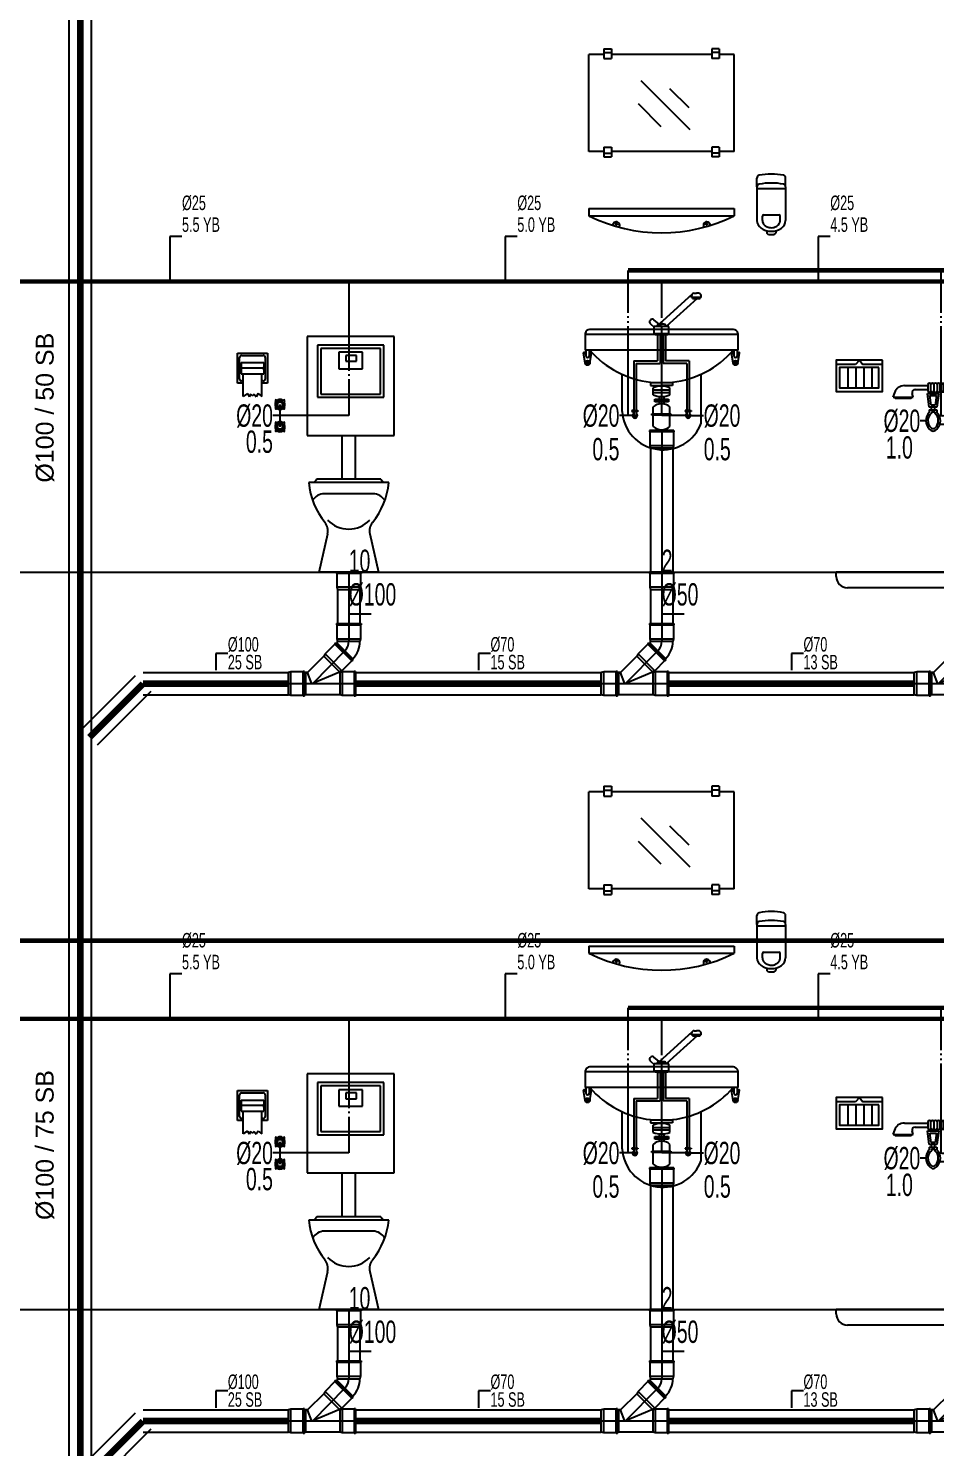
# Model space of a CAD drawing. Header units: centimetres. Extents: x -13133 to 30552, y -2 to 4552.
# Drawn here: x 18137 to 18543, y 608 to 1243 of the extents above; entities that cross this region are included whole.
import ezdxf
from ezdxf.enums import TextEntityAlignment as Align

# ---------------------------------------------------------------- set-up
doc = ezdxf.new("R2010")
doc.units = ezdxf.units.CM
for name, pattern in [('BASMA HATTI', [31, 25, -6]), ('PIS', [38, 30, -8]), ('PISSU HATTI', [26, 20, -6]), ('SICAK', [4.6, 4, -0.15, 0.075, -0.15, 0.075, -0.15]), ('SOGUK', [4.375, 4, -0.15, 0.075, -0.15])]:
    doc.linetypes.add(name, pattern=pattern)
for name, color, linetype in [('MTY-PIS-SU-BORUSU', 6, 'PIS'), ('MTY-PISSU-BORU-TAVANDAN', 6, 'PISSU HATTI'), ('MTY-PISSU-CAP', 211, 'CONTINUOUS'), ('MTY-PVC', 43, 'CONTINUOUS'), ('MTY-SICAKSU-BORU', 1, 'BASMA HATTI'), ('MTY-SOGUKSU-BORU', 5, 'CONTINUOUS'), ('MTY-TEFRIS', 15, 'CONTINUOUS'), ('MTY-TEMIZSU-CAP', 101, 'CONTINUOUS'), ('MTY-YUK-BIRIMI', 7, 'CONTINUOUS'), ('ROTAS-PIS-SU-BORUSU', 6, 'PIS'), ('ROTAS-PISSU-CAP', 211, 'CONTINUOUS'), ('ROTAS-PVC', 43, 'CONTINUOUS'), ('ROTAS-SEMA', 8, 'CONTINUOUS'), ('ROTAS-SICAKSU-BORU', 1, 'BASMA HATTI'), ('ROTAS-SOGUKSU-BORU', 5, 'CONTINUOUS'), ('ROTAS-TEFRIS', 15, 'CONTINUOUS')]:
    doc.layers.add(name, color=color, linetype=linetype)
doc.styles.add('CAP', font='wturkce.SHX', dxfattribs={"width": 0.65})
doc.styles.add('MTY_CAP', font='wturkce.SHX', dxfattribs={"width": 0.65, "height": 20})
doc.styles.add('ROTAS', font='arial.ttf')
doc.linetypes.add('PİS SU', pattern='A,6,-0.4,[")",Standard,S=1,R=0,X=-0.1,Y=-0.375],-0.2', length=6.6)

# ---------------------------------------------------------------- blocks, each defined once
blk = doc.blocks.new('KLOZET1 KOLON')
at = {"layer": 'MTY-SOGUKSU-BORU', "linetype": 'SOGUK', "ltscale": 10}
for p, q in [((0, 130), (0, 70)), ((-30.75, 75), (-30.75, 65)), ((0, 70), (-30.74, 70))]:
    blk.add_line(p, q, dxfattribs=at)
at = {"layer": 'MTY-TEFRIS', "color": 2}
for p, q in [((20.33, 105.41), (-18.6, 105.41)), ((-18.6, 105.41), (-18.6, 61.05)), ((20.33, 61.05), (20.33, 105.41)), ((-49.8, 84.47), (-49.8, 97.91)), ((-49.8, 97.91), (-36.36, 97.91)), ((-48.79, 86.32), (-48.79, 96.06)), ((-47.95, 96.9), (-38.21, 96.9)), ((-37.37, 96.06), (-37.37, 86.32)), ((-36.36, 97.91), (-36.36, 84.47)), ((15.66, 101.52), (-13.93, 101.52)), ((-13.93, 101.52), (-13.93, 78.17)), ((14.22, 100.08), (-12.49, 100.08)), ((-12.49, 100.08), (-12.49, 79.61)), ((6.2, 98.31), (-4.47, 98.31)), ((-4.47, 98.31), (-4.47, 90.98)), ((3.46, 96.95), (-1.31, 96.95)), ((-1.31, 96.95), (-1.31, 94.29)), ((3.46, 94.29), (3.46, 96.95)), ((6.2, 90.98), (6.2, 98.31)), ((14.22, 79.61), (14.22, 100.08)), ((15.66, 78.17), (15.66, 101.52)), ((-48.12, 91.86), (-48.79, 91.86)), ((-48.79, 91.86), (-48.79, 90.52)), ((-48.79, 90.52), (-48.12, 90.52)), ((-48.12, 93.71), (-48.12, 88.67)), ((-48.12, 93.71), (-38.04, 93.71)), ((-48.12, 90.52), (-48.12, 91.86)), ((-38.04, 91.19), (-48.12, 91.19)), ((-38.04, 93.71), (-38.04, 88.67)), ((-38.04, 91.86), (-37.37, 91.86)), ((-38.04, 90.52), (-38.04, 91.86)), ((-37.37, 90.52), (-38.04, 90.52)), ((-37.37, 91.86), (-37.37, 90.52)), ((-4.47, 90.98), (6.2, 90.98)), ((-1.31, 94.29), (3.46, 94.29)), ((-47.28, 84.47), (-49.8, 84.47)), ((-48.12, 88.67), (-38.04, 88.67)), ((-47.28, 85.48), (-47.95, 85.48)), ((-47.28, 78.59), (-47.28, 88.67)), ((-38.88, 78.59), (-38.88, 88.67)), ((-38.88, 78.59), (-38.88, 88.67)), ((-38.21, 85.48), (-38.88, 85.48)), ((-36.36, 84.47), (-38.88, 84.47)), ((-45.29, 79.81), (-47.28, 78.59)), ((-45.29, 79.81), (-44.6, 78.35)), ((-43.76, 79.57), (-44.6, 78.35)), ((-43.76, 79.57), (-43.08, 78.84)), ((-42.24, 79.57), (-43.08, 78.84)), ((-42.24, 79.57), (-41.4, 78.46)), ((-40.56, 79.83), (-41.4, 78.46)), ((-40.56, 79.83), (-38.88, 78.59)), ((-13.93, 78.17), (15.66, 78.17)), ((-12.49, 79.61), (14.22, 79.61)), ((-18.6, 61.05), (20.33, 61.05)), ((-3.11, 61.05), (-3.11, 41.5)), ((2.9, 61.05), (2.9, 41.5)), ((17.91, 40), (-17.91, 40)), ((-14.2, 41.5), (-15.36, 40)), ((14.4, 41.5), (-14.2, 41.5)), ((14.4, 41.5), (15.56, 40)), ((10.91, 35), (-10.91, 35)), ((-13.25, 0), (-9.42, 17.01)), ((9.42, 17.01), (13.25, 0)), ((13.25, 0), (-13.25, 0)), ((-13.25, 0), (13.25, 0))]:
    blk.add_line(p, q, dxfattribs=at)
at = {"layer": 'MTY-TEFRIS', "color": 4}
for centre, radius in [((-30.75, 75), 1.54), ((-30.75, 75), 1.1), ((-30.75, 65), 1.54), ((-30.75, 65), 1.1)]:
    blk.add_circle(centre, radius, dxfattribs=at)
at = {"layer": 'MTY-TEFRIS', "color": 2}
for centre, radius, start, end in [((-47.95, 96.06), 0.84, 90, 180), ((-38.21, 96.06), 0.84, 0, 90), ((-47.95, 86.32), 0.84, 180, 270), ((-38.21, 86.32), 0.84, 270, 360), ((15.27, 43.1), 33.32, 185.34064, 219.04334), ((-15.27, 43.1), 33.32, 320.95666, 354.65936), ((-10.91, 29), 6, 90, 150.54771), ((10.91, 29), 6, 29.45229, 90), ((-15.28, 18.33), 6, 347.31961, 39.04334), ((0, 32.24), 13.03, 223.67167, 316.32833), ((15.28, 18.33), 6, 140.95666, 192.68039)]:
    blk.add_arc(centre, radius, start, end, dxfattribs=at)
at = {"layer": 'MTY-TEFRIS', "color": 4}
for centre, radius, start, end in [((-30.75, 75), 2.22, 144.42463, 215.30307), ((-32.47, 76.73), 0.321, 49.13539, 220.58802), ((-34.63, 75.01), 2.44, 9.69149, 38.67071), ((-30.74, 78.89), 2.44, 231.05269, 260.03192), ((-30.75, 75), 2.22, 101.18793, 125.29878), ((-30.75, 75), 2.22, 54.42033, 101.18793), ((-30.74, 78.89), 2.44, 279.68719, 308.81024), ((-26.86, 74.99), 2.44, 140.91318, 170.03622), ((-29.02, 76.72), 0.321, 319.13539, 130.58802), ((-30.75, 75), 2.22, 341.62361, 35.30307), ((-32.48, 73.28), 0.321, 139.13539, 310.58802), ((-34.63, 75.01), 2.44, 320.91318, 350.03622), ((-30.76, 71.11), 2.44, 99.68719, 128.81024), ((-30.75, 75), 2.22, 234.42033, 305.29878), ((-30.76, 71.11), 2.44, 51.05269, 80.03192), ((-26.86, 74.99), 2.44, 189.69149, 218.67071), ((-29.02, 73.27), 0.321, 229.13539, 40.58802), ((-30.75, 75), 2.22, 324.42463, 341.62361), ((-30.75, 65), 2.22, 144.34276, 215.22121), ((-32.47, 66.73), 0.321, 49.05352, 220.50616), ((-34.63, 65.01), 2.44, 320.83131, 349.95435), ((-34.63, 65.01), 2.44, 9.60962, 38.58885), ((-30.76, 61.11), 2.44, 99.60533, 128.72837), ((-30.73, 68.89), 2.44, 230.97083, 259.95006), ((-30.75, 65), 2.22, 101.10606, 125.21692), ((-30.75, 65), 2.22, 54.33847, 101.10606), ((-30.76, 61.11), 2.44, 50.97083, 79.95006), ((-30.73, 68.89), 2.44, 279.60533, 308.72837), ((-26.86, 64.99), 2.44, 140.83131, 169.95435), ((-26.86, 64.99), 2.44, 189.60962, 218.58885), ((-29.01, 66.72), 0.321, 319.05352, 130.50616), ((-30.75, 65), 2.22, 324.34276, 341.54174), ((-30.75, 65), 2.22, 341.54174, 35.22121), ((-32.48, 63.28), 0.321, 139.05352, 310.50616), ((-30.75, 65), 2.22, 234.33847, 305.21692), ((-29.03, 63.27), 0.321, 229.05352, 40.50616)]:
    blk.add_arc(centre, radius, start, end, dxfattribs=at)
at = {"layer": 'MTY-TEMIZSU-CAP', "lineweight": -3, "ltscale": 100}
blk.add_line((-30.75, 70), (-33.91, 70), dxfattribs=at)
at = {"layer": 'MTY-PISSU-CAP', "lineweight": -3, "ltscale": 100, "style": 'CAP', "width": 0.65}
blk.add_attdef('PSCP', text='', height=10, dxfattribs=at).set_placement((0, -10), align=Align.MIDDLE_LEFT)
at = {"layer": 'MTY-TEMIZSU-CAP', "color": 101, "style": 'CAP', "width": 0.65}
blk.add_attdef('SOCP', text='', height=10, dxfattribs=at).set_placement((-33.91, 70), align=Align.MIDDLE_RIGHT)
at = {"layer": 'MTY-YUK-BIRIMI', "color": 101, "style": 'CAP', "width": 0.65}
blk.add_attdef('SO', text='', height=10, dxfattribs=at).set_placement((-33.91, 58.33), align=Align.MIDDLE_RIGHT)
at = {"layer": 'MTY-YUK-BIRIMI', "color": 211, "lineweight": -3, "ltscale": 100, "style": 'CAP', "width": 0.65}
blk.add_attdef('PS', text='', height=10, dxfattribs=at).set_placement((0, 5), align=Align.MIDDLE_LEFT)
blk = doc.blocks.new('PVC CATAL SAG')
at = {"layer": 'MTY-PIS-SU-BORUSU', "linetype": 'PİS SU', "ltscale": 5}
for p, q in [((0, 0), (0, -23.03)), ((0, -23.03), (0, -31.02)), ((-1.76, -35.26), (-16.12, -49.85)), ((3, -50), (-27, -50))]:
    blk.add_line(p, q, dxfattribs=at)
blk.add_arc((-6, -31.02), 6, 315, 0, dxfattribs=at)
at = {"layer": 'MTY-PISSU-CAP', "lineweight": -3, "ltscale": 100}
for p, q in [((0, -15.84), (0, -25.84)), ((10, -18.89), (0, -18.89))]:
    blk.add_line(p, q, dxfattribs=at)
at = {"layer": 'MTY-PVC', "color": 43}
for p, q in [((-5.5, 0), (-5.5, -0.6)), ((5.5, 0), (-5.5, 0)), ((-5.3, -0.6), (-5.5, -0.6)), ((5.3, -0.6), (-5.3, -0.6)), ((-5.3, -0.6), (-5.3, -6.85)), ((5.5, -0.6), (5.3, -0.6)), ((5.3, -0.6), (5.3, -6.85)), ((5.5, 0), (5.5, -0.6)), ((5.3, -6.85), (-5.3, -6.85)), ((-5.3, -6.85), (-5, -7.99)), ((5, -7.99), (-5, -7.99)), ((-5, -7.99), (-5, -22.87)), ((5.3, -6.85), (5, -7.99)), ((5, -7.99), (5, -22.87)), ((-5.5, -23.03), (-5.5, -23.63)), ((-5.5, -23.03), (-4.97, -23.03)), ((-5.5, -23.63), (-5.3, -23.63)), ((-5.3, -23.63), (5.3, -23.63)), ((-5.3, -23.63), (-5.3, -29.88)), ((-5, -23.03), (5.03, -23.03)), ((5.03, -23.03), (5.5, -23.03)), ((5.3, -23.63), (5.5, -23.63)), ((5.3, -23.63), (5.3, -29.88)), ((5.5, -23.03), (5.5, -23.63)), ((-5.88, -31.7), (-6.31, -32.13)), ((-5.88, -31.7), (-6.31, -32.13)), ((-5.88, -31.7), (-5.58, -32.01)), ((-5.88, -31.7), (-5.58, -32.01)), ((-5.29, -31.73), (-5.58, -32.01)), ((-5.3, -29.88), (5.3, -29.88)), ((-5.3, -29.88), (-5, -31.02)), ((-5.29, -31.73), (1.78, -38.8)), ((-5, -31.02), (5, -31.02)), ((5.3, -29.88), (5, -31.02)), ((-11.15, -37.73), (-18.46, -45)), ((-10.59, -36.69), (-11.15, -37.73)), ((-11.15, -37.73), (-4.14, -44.75)), ((-6.17, -32.27), (-10.59, -36.69)), ((-10.59, -36.69), (-3.09, -44.18)), ((-6.31, -32.13), (-6.17, -32.27)), ((-6.31, -32.13), (-6.17, -32.27)), ((-6.17, -32.27), (1.33, -39.76)), ((-5.58, -32.01), (1.54, -39.13)), ((-3.09, -44.18), (-4.14, -44.75)), ((1.33, -39.76), (-3.09, -44.18)), ((1.33, -39.76), (1.47, -39.9)), ((1.33, -39.76), (1.47, -39.9)), ((1.89, -39.48), (1.47, -39.9)), ((1.89, -39.48), (1.47, -39.9)), ((1.78, -38.8), (1.5, -39.08)), ((1.5, -39.08), (1.89, -39.48)), ((1.5, -39.08), (1.89, -39.48)), ((-25.86, -44.7), (-27, -45)), ((-27, -55), (-27, -45)), ((-25.86, -55.3), (-25.86, -44.7)), ((-20.33, -44.7), (-25.86, -44.7)), ((-19.73, -44.5), (-20.33, -44.5)), ((-20.33, -44.7), (-20.33, -44.5)), ((-20.33, -55.3), (-20.33, -44.7)), ((-19.73, -45), (-19.73, -44.5)), ((-19.73, -55), (-19.73, -45)), ((-19.33, -45), (-19.73, -45)), ((-18.46, -45), (-19.33, -45)), ((-19.33, -45), (-19.33, -55)), ((-19.33, -45), (-19.33, -55)), ((-19.33, -55), (-19.33, -45)), ((-19.33, -45), (-19.33, -55)), ((-16.5, -50), (-18.46, -45)), ((-4.43, -45), (-16.5, -50)), ((-4.14, -44.75), (-4.43, -45)), ((-4.02, -45), (-4.42, -45)), ((-2.88, -44.7), (-4.02, -45)), ((-4.02, -45), (-4.02, -55)), ((2.4, -44.7), (-2.88, -44.7)), ((-2.88, -44.7), (-2.88, -55.3)), ((3, -44.5), (2.4, -44.5)), ((2.4, -44.5), (2.4, -44.7)), ((2.4, -44.7), (2.4, -55.3)), ((3, -44.5), (3, -45)), ((3, -45), (3, -55)), ((-25.86, -55.3), (-27, -55)), ((-20.33, -55.3), (-25.86, -55.3)), ((-20.33, -55.5), (-20.33, -55.3)), ((-19.73, -55.5), (-20.33, -55.5)), ((-19.73, -55.5), (-19.73, -55)), ((-19.33, -55), (-19.73, -55)), ((-4.02, -55), (-19.33, -55)), ((-2.88, -55.3), (-4.02, -55)), ((2.4, -55.3), (-2.88, -55.3)), ((2.4, -55.3), (2.4, -55.5)), ((3, -55.5), (2.4, -55.5)), ((3, -55), (3, -55.5))]:
    blk.add_line(p, q, dxfattribs=at)
for radius in [1, 11]:
    blk.add_arc((-6, -31.02), radius, 315, 0, dxfattribs=at)
blk = doc.blocks.new('LAVABO1 KOLON')
at = {"layer": 'MTY-PISSU-BORU-TAVANDAN', "linetype": 'PİS SU', "ltscale": 5}
blk.add_line((0, 63.37), (0, 0), dxfattribs=at)
at = {"layer": 'MTY-PVC', "color": 43}
for p, q in [((-5.5, 63.37), (-5.5, 62.77)), ((-5.03, 63.37), (-5.5, 63.37)), ((-5.3, 62.77), (-5.5, 62.77)), ((5.3, 62.77), (-5.3, 62.77)), ((-5.3, 62.77), (-5.3, 56.52)), ((5, 63.37), (-5.03, 63.37)), ((5.5, 63.37), (4.97, 63.37)), ((5.5, 62.77), (5.3, 62.77)), ((5.3, 62.77), (5.3, 56.52)), ((5.5, 63.37), (5.5, 62.77)), ((5.3, 56.52), (-5.3, 56.52)), ((-5.3, 56.52), (-5, 55.38)), ((5, 55.38), (-5, 55.38)), ((-5, 55.38), (-5, 0)), ((5.3, 56.52), (5, 55.38)), ((5, 55.38), (5, 0))]:
    blk.add_line(p, q, dxfattribs=at)
at = {"layer": 'MTY-SICAKSU-BORU', "linetype": 'SICAK', "ltscale": 10}
for p, q in [((-15, 70), (-15, 135)), ((-13.06, 70), (-15.15, 70))]:
    blk.add_line(p, q, dxfattribs=at)
at = {"layer": 'MTY-SOGUKSU-BORU', "linetype": 'SOGUK', "ltscale": 10}
for p, q in [((0, 70), (0, 130)), ((11.84, 70), (0, 70))]:
    blk.add_line(p, q, dxfattribs=at)
at = {"layer": 'MTY-TEFRIS', "color": 2}
for p, q in [((-32.57, 188.24), (-32.57, 231.58)), ((-25.82, 231.58), (-32.57, 231.58)), ((-25.82, 234.09), (-22.51, 234.09)), ((-25.82, 234.09), (-25.82, 229.75)), ((-25.82, 232.44), (-22.51, 232.44)), ((-25.82, 229.75), (-22.51, 229.75)), ((-22.51, 234.09), (-22.51, 229.75)), ((22.38, 231.58), (-22.51, 231.58)), ((22.38, 234.09), (22.38, 229.75)), ((25.69, 234.09), (22.38, 234.09)), ((25.69, 232.44), (22.38, 232.44)), ((25.69, 229.75), (22.38, 229.75)), ((25.69, 234.09), (25.69, 229.75)), ((32.43, 231.58), (25.69, 231.58)), ((32.43, 188.24), (32.43, 231.58)), ((12.73, 197.94), (-9.11, 219.78)), ((12.3, 207.69), (3.7, 216.28)), ((-0.23, 199.25), (-10.42, 209.44)), ((-25.82, 188.24), (-32.57, 188.24)), ((-25.82, 190.07), (-22.51, 190.07)), ((-25.82, 190.07), (-25.82, 185.73)), ((-25.82, 187.38), (-22.51, 187.38)), ((-25.82, 185.73), (-22.51, 185.73)), ((-22.51, 190.07), (-22.51, 185.73)), ((22.38, 188.24), (-22.51, 188.24)), ((25.69, 190.07), (22.38, 190.07)), ((22.38, 190.07), (22.38, 185.73)), ((25.69, 187.38), (22.38, 187.38)), ((25.69, 185.73), (22.38, 185.73)), ((25.69, 190.07), (25.69, 185.73)), ((32.43, 188.24), (25.69, 188.24)), ((42.63, 172.3), (42.63, 176.3)), ((42.63, 172.3), (42.63, 157.29)), ((42.63, 171.69), (55.43, 171.69)), ((55.43, 172.3), (55.43, 176.3)), ((55.43, 172.3), (55.43, 157.29)), ((-32.57, 162.6), (32.43, 162.6)), ((-32.57, 162.6), (-32.57, 159.35)), ((-32.57, 159.35), (32.43, 159.35)), ((32.43, 162.6), (32.43, 159.35)), ((42.63, 160.49), (42.63, 157.29)), ((45.03, 157.29), (45.03, 159.25)), ((45.67, 159.89), (52.39, 159.89)), ((53.03, 157.29), (53.03, 159.25)), ((47.03, 152.73), (47.03, 151.69)), ((51.03, 152.73), (51.03, 151.69)), ((47.83, 150.89), (47.03, 151.69)), ((50.23, 150.89), (47.83, 150.89)), ((50.23, 150.89), (51.03, 151.69))]:
    blk.add_line(p, q, dxfattribs=at)
at = {"layer": 'MTY-TEFRIS', "color": 4}
for p, q in [((13.42, 124.12), (-1.18, 110.86)), ((15.9, 122.47), (2.06, 109.89)), ((13.33, 122.84), (13.42, 123.75)), ((13.33, 122.84), (15.52, 122.84)), ((13.73, 122.84), (13.73, 122.47)), ((17.24, 122.84), (13.73, 122.84)), ((13.73, 122.47), (17.24, 122.47)), ((14.5, 124.72), (15.52, 124.72)), ((16.54, 124.72), (15.52, 124.72)), ((17.71, 122.84), (15.52, 122.84)), ((17.24, 122.47), (17.24, 122.84)), ((17.71, 122.84), (17.61, 123.75)), ((32.13, 108.5), (-32.26, 108.5)), ((-4.98, 112.8), (-5.17, 112.58)), ((-5.05, 111.05), (-3.37, 109.62)), ((-1.11, 110.92), (-3.46, 112.92)), ((-3.37, 106.7), (-3.37, 109.89)), ((3.21, 109.89), (-3.37, 109.89)), ((-2.17, 109.96), (-2.24, 109.89)), ((-1.1, 110.86), (-0.08, 110.86)), ((0.94, 110.86), (-0.08, 110.86)), ((3.21, 106.7), (3.21, 109.89)), ((-34.19, 106.7), (-34.19, 99.25)), ((34.06, 106.3), (-34.19, 106.3)), ((-3.37, 106.7), (3.21, 106.7)), ((-2.88, 106.7), (-2.88, 106.29)), ((-2.88, 106.29), (2.75, 106.29)), ((-2.14, 106.29), (-2.14, 106.1)), ((1.98, 106.09), (-2.14, 106.09)), ((-1.83, 106.07), (-1.83, 94.44)), ((-0.75, 106.07), (-0.75, 93.36)), ((0.59, 106.07), (0.59, 93.36)), ((1.67, 106.07), (1.67, 94.44)), ((1.98, 106.29), (1.98, 106.09)), ((2.75, 106.29), (2.75, 106.7)), ((34.06, 106.7), (34.06, 99.25)), ((-34.19, 93.55), (-34.97, 97.93)), ((-33.89, 98.28), (-34.71, 98.28)), ((34.06, 99.25), (-34.19, 99.25)), ((-33.89, 99.25), (-33.89, 96.72)), ((-32.42, 99.25), (-32.42, 96.72)), ((-31.61, 98.28), (-32.42, 98.28)), ((-32.13, 93.55), (-31.35, 97.93)), ((32, 93.55), (31.22, 97.93)), ((31.48, 98.28), (32.29, 98.28)), ((32.29, 99.25), (32.29, 96.72)), ((33.76, 99.25), (33.76, 96.72)), ((33.76, 98.28), (34.58, 98.28)), ((34.06, 93.55), (34.84, 97.93)), ((-12.51, 94.44), (-12.51, 72.2)), ((-12.51, 94.44), (-1.83, 94.44)), ((-11.43, 93.36), (-11.43, 72.2)), ((-11.43, 93.36), (-0.75, 93.36)), ((11.27, 93.36), (0.59, 93.36)), ((12.35, 94.44), (1.67, 94.44)), ((11.27, 93.36), (11.27, 72.2)), ((12.35, 94.44), (12.35, 72.2)), ((-17.73, 71.86), (-17.73, 88.48)), ((-4.99, 84.92), (-4.99, 83.48)), ((4.86, 84.63), (-4.99, 84.63)), ((-4.99, 83.48), (-0.07, 83.48)), ((-1.15, 83.48), (-1.15, 83.13)), ((4.86, 83.48), (-0.07, 83.48)), ((1.02, 83.48), (1.02, 83.13)), ((4.86, 84.92), (4.86, 83.48)), ((17.73, 66.66), (17.73, 88.54)), ((-3.84, 79.22), (-3.84, 82.47)), ((3.71, 81.31), (-3.84, 81.31)), ((3.71, 80.24), (-3.84, 80.24)), ((-3.04, 76.14), (-3.04, 77.37)), ((-3.04, 77.37), (3.04, 77.37)), ((3.04, 76.8), (-3.04, 76.8)), ((-1.15, 78.56), (-1.15, 77.37)), ((1.02, 78.56), (1.02, 77.37)), ((3.04, 77.37), (3.04, 76.14)), ((3.71, 79.22), (3.71, 82.47)), ((-11.97, 72.2), (-13.33, 72.2)), ((-13.33, 72.2), (-13.33, 71.8)), ((-13.33, 71.8), (-11.97, 71.8)), ((-12.51, 71.8), (-12.51, 70)), ((-12.51, 71.8), (-12.51, 70)), ((-12.51, 70), (-11.43, 70)), ((-11.97, 72.2), (-10.61, 72.2)), ((-10.61, 71.8), (-11.97, 71.8)), ((-11.43, 71.8), (-11.43, 70)), ((-11.43, 71.8), (-11.43, 70)), ((-10.61, 72.2), (-10.61, 71.8)), ((-4.34, 70.18), (-4.34, 70.82)), ((-4.34, 70.82), (4.07, 70.82)), ((4.07, 70.18), (-4.34, 70.18)), ((-3.84, 70.82), (-3.84, 73.87)), ((-3.84, 65.06), (-3.84, 70.18)), ((3.04, 76.14), (-3.04, 76.14)), ((-1.15, 76.14), (-1.15, 75.24)), ((1.02, 76.14), (1.02, 75.24)), ((3.71, 70.82), (3.71, 73.87)), ((3.71, 65.06), (3.71, 70.18)), ((4.07, 70.82), (4.07, 70.18)), ((11.84, 72.2), (10.48, 72.2)), ((10.48, 72.2), (10.48, 71.8)), ((10.48, 71.8), (11.84, 71.8)), ((11.3, 71.8), (11.3, 70)), ((11.3, 71.8), (11.3, 70)), ((12.38, 70), (11.3, 70)), ((11.84, 72.2), (13.2, 72.2)), ((13.2, 71.8), (11.84, 71.8)), ((12.38, 71.8), (12.38, 70)), ((12.38, 71.8), (12.38, 70)), ((13.2, 72.2), (13.2, 71.8))]:
    blk.add_line(p, q, dxfattribs=at)
at = {"layer": 'MTY-TEFRIS', "color": 2}
for centre in [(-20.17, 155.82), (20.04, 155.82)]:
    blk.add_circle(centre, 0.437, dxfattribs=at)
at = {"layer": 'MTY-TEFRIS', "color": 4}
for centre, radius in [((-34.52, 97.85), 0.254), ((-31.8, 97.85), 0.254), ((31.67, 97.85), 0.254), ((34.39, 97.85), 0.254), ((-33.16, 93.55), 1.03), ((-33.16, 93.55), 0.556), ((33.03, 93.55), 1.03), ((33.03, 93.55), 0.556)]:
    blk.add_circle(centre, radius, dxfattribs=at)
at = {"layer": 'MTY-TEFRIS', "color": 2}
for centre, radius, start, end in [((49.03, 150.65), 27.43, 78.61461, 101.38539), ((43.91, 176.3), 1.28, 103.34236, 180), ((43.91, 172.3), 1.28, 103.34236, 180), ((49.03, 146.65), 27.43, 78.61461, 101.38539), ((54.15, 176.3), 1.28, 0, 76.65764), ((54.15, 172.3), 1.28, 0, 76.65764), ((-0.07, 225.21), 73.43, 243.73196, 296.26804), ((45.67, 159.25), 0.64, 90, 180), ((52.39, 159.25), 0.64, 0, 90), ((-20.32, 155.17), 1.53, 324.18851, 183.54429), ((20.19, 155.17), 1.53, 356.45571, 215.81149)]:
    blk.add_arc(centre, radius, start, end, dxfattribs=at)
at = {"layer": 'MTY-TEFRIS', "color": 4}
for centre, radius, start, end in [((14.5, 123.64), 1.08, 90, 174.07007), ((16.54, 123.64), 1.08, 5.92993, 90), ((-32.19, 106.5), 2.01, 88.09528, 174.20104), ((-4.35, 111.88), 1.08, 139.57371, 229.57371), ((-4.16, 112.1), 1.08, 49.57371, 139.57371), ((-1.1, 109.78), 1.08, 90, 174.07007), ((0.94, 109.78), 1.08, 5.92993, 90), ((32.06, 106.5), 2.01, 5.79896, 91.90472), ((-34.67, 97.98), 0.308, 97.40292, 189.73542), ((-33.16, 96.72), 0.735, 180, 0), ((-0.07, 127.1), 42.47, 220.97797, 263.34526), ((-31.65, 97.98), 0.308, 350.26458, 82.59708), ((-0.07, 127.1), 42.47, 276.65474, 319.02203), ((31.52, 97.98), 0.308, 97.40292, 189.73542), ((33.03, 96.72), 0.735, 180, 0), ((34.54, 97.98), 0.308, 350.26458, 82.59708), ((-0.07, 72.87), 10.32, 68.53271, 111.46729), ((-0.07, 88.83), 10.32, 248.53271, 291.46729), ((0.55, 73.03), 18.32, 183.67178, 339.66251), ((-11.97, 70), 1.09, 119.88579, 60.11421), ((-11.97, 70.09), 0.548, 189.04535, 350.95465), ((-0.07, 69.47), 5.8, 49.37058, 130.62942), ((11.84, 70), 1.09, 119.88579, 60.11421), ((11.84, 70.09), 0.548, 189.04535, 350.95465), ((-0.07, 69.47), 5.8, 229.37058, 310.62942)]:
    blk.add_arc(centre, radius, start, end, dxfattribs=at)
at = {"layer": 'MTY-TEFRIS', "color": 2}
blk.add_ellipse((49.03, 157.29), major_axis=(6.4, 0), ratio=0.75, start_param=3.141593, end_param=6.283185, dxfattribs=at)
blk.add_open_spline([(45.03, 157.29), (45.03, 156.85), (45.14, 156.42), (45.6, 155.59), (45.95, 155.2), (46.86, 154.56), (47.42, 154.32), (48.62, 154.06), (50.06, 154.05), (50.48, 154.26), (51.05, 154.49), (52, 155.09), (52.37, 155.48), (52.87, 156.29), (53.01, 156.73), (53.03, 157.2), (53.03, 157.24), (53.03, 157.29)], degree=3, knots=[0, 0, 0, 0, 0.442663, 0.442663, 0.885326, 0.885326, 1.327989, 1.327989, 1.770652, 1.770652, 2.213315, 2.213315, 2.655978, 2.655978, 3.098641, 3.098641, 3.141579, 3.141579, 3.141579, 3.141579], dxfattribs=at)
at = {"layer": 'MTY-TEMIZSU-CAP'}
for p, q in [((-15.15, 70), (-18.9, 70)), ((12.93, 70), (18.77, 70))]:
    blk.add_line(p, q, dxfattribs=at)
at = {"layer": 'MTY-PISSU-CAP', "lineweight": -3, "ltscale": 100, "style": 'CAP', "width": 0.65}
blk.add_attdef('PSCP', text='', height=10, dxfattribs=at).set_placement((0, -10), align=Align.MIDDLE_LEFT)
at = {"layer": 'MTY-TEMIZSU-CAP', "color": 101, "style": 'CAP', "width": 0.65}
blk.add_attdef('SCCP', text='', height=10, dxfattribs=at).set_placement((-18.9, 70), align=Align.MIDDLE_RIGHT)
blk.add_attdef('SOCP', text='', height=10, dxfattribs=at).set_placement((18.77, 70), align=Align.MIDDLE_LEFT)
at = {"layer": 'MTY-YUK-BIRIMI', "color": 101, "style": 'CAP', "width": 0.65}
blk.add_attdef('SC', text='', height=10, dxfattribs=at).set_placement((-18.9, 55), align=Align.MIDDLE_RIGHT)
blk.add_attdef('SO', text='', height=10, dxfattribs=at).set_placement((18.81, 55), align=Align.MIDDLE_LEFT)
at = {"layer": 'MTY-YUK-BIRIMI', "color": 211, "lineweight": -3, "ltscale": 100, "style": 'CAP', "width": 0.65}
blk.add_attdef('PS', text='', height=10, dxfattribs=at).set_placement((0, 5), align=Align.MIDDLE_LEFT)
blk = doc.blocks.new('DUS TEKNESI1 KOLON')
at = {"layer": 'MTY-SICAKSU-BORU', "linetype": 'SICAK', "ltscale": 10}
blk.add_line((-15, 70), (-15, 135), dxfattribs=at)
at = {"layer": 'MTY-SOGUKSU-BORU', "linetype": 'SOGUK', "ltscale": 10}
blk.add_line((0, 70), (0, 130), dxfattribs=at)
at = {"layer": 'MTY-TEFRIS', "color": 2}
for p, q in [((-53.27, 92.91), (-61.88, 92.91)), ((-56.78, 91.53), (-56.78, 82.44)), ((-51.58, 94.87), (-53.27, 92.91)), ((-53.11, 91.53), (-53.11, 82.44)), ((-51.58, 94.87), (-49.95, 92.91)), ((-41.27, 92.91), (-49.95, 92.91)), ((-49.61, 91.53), (-49.61, 82.44)), ((-46.03, 91.53), (-46.03, 82.44))]:
    blk.add_line(p, q, dxfattribs=at)
at = {"layer": 'MTY-TEFRIS', "color": 4}
for p, q in [((-31.45, 83.41), (-20.92, 83.41)), ((-20.92, 83.87), (-20.92, 81.14)), ((-20.92, 83.41), (-20.92, 81.6)), ((-19.56, 81.14), (-19.56, 83.87)), ((-18.2, 83.87), (-18.2, 81.14)), ((-16.84, 83.87), (-16.84, 81.14)), ((-16.84, 83.87), (-16.84, 81.14)), ((-15.47, 81.14), (-15.47, 83.87)), ((-14.11, 83.87), (-14.11, 81.14)), ((-12.75, 83.87), (-12.75, 81.14)), ((-11.39, 83.87), (-11.39, 81.14)), ((-10.03, 83.87), (-10.03, 81.14)), ((-36.4, 78.22), (-35.78, 80.22)), ((-36.4, 78.22), (-27.55, 78.22)), ((-27.55, 78.22), (-27.99, 79.88)), ((-26.68, 81.6), (-20.92, 81.6)), ((-21.16, 79.85), (-16, 79.85)), ((-20.3, 73.82), (-21.16, 79.85)), ((-19.51, 74.73), (-20.11, 78.94)), ((-20.11, 78.94), (-17.05, 78.94)), ((-17.05, 78.94), (-17.65, 74.73)), ((-16, 79.85), (-16.86, 73.82)), ((-8.86, 79.78), (-8.86, 79.74)), ((-8.86, 79.74), (-6.14, 79.74)), ((-8.86, 78.38), (-6.14, 78.38)), ((-8.86, 77.02), (-6.14, 77.02)), ((-6.14, 79.78), (-6.14, 79.74)), ((6.16, 79.85), (1, 79.85)), ((1, 79.85), (1.86, 73.82)), ((2.05, 78.94), (2.65, 74.73)), ((5.11, 78.94), (2.05, 78.94)), ((4.51, 74.73), (5.11, 78.94)), ((5.3, 73.82), (6.16, 79.85)), ((-16.86, 73.82), (-20.3, 73.82)), ((-20.28, 72.58), (-20.28, 71.43)), ((-20.28, 72.58), (-16.88, 72.58)), ((-17.65, 74.73), (-19.51, 74.73)), ((-19.42, 73.82), (-19.42, 72.58)), ((-19.37, 71.67), (-19.37, 71.03)), ((-19.37, 71.67), (-17.78, 71.67)), ((-17.78, 71.67), (-17.78, 71.03)), ((-17.76, 72.58), (-17.76, 73.82)), ((-16.88, 72.58), (-16.88, 71.43)), ((-8.86, 75.66), (-6.14, 75.66)), ((-6.14, 74.3), (-8.86, 74.3)), ((-8.86, 72.93), (-8.86, 71.34)), ((-8.86, 72.93), (-6.14, 72.93)), ((-6.14, 72.93), (-6.14, 71.34)), ((1.86, 73.82), (5.3, 73.82)), ((1.88, 72.58), (1.88, 71.43)), ((1.88, 72.58), (5.28, 72.58)), ((2.65, 74.73), (4.51, 74.73)), ((2.76, 72.58), (2.76, 73.82)), ((2.78, 71.67), (2.78, 71.03)), ((4.37, 71.67), (2.78, 71.67)), ((4.37, 71.67), (4.37, 71.03)), ((4.42, 73.82), (4.42, 72.58)), ((5.28, 72.58), (5.28, 71.43)), ((-8.85, 67.86), (-8.85, 61.24)), ((-6.15, 67.86), (-6.15, 61.24)), ((-5.71, 61.24), (-9.32, 61.24)), ((-9.32, 61.24), (-8.96, 58.68)), ((-8.96, 58.68), (-6.08, 58.68)), ((-6.08, 58.68), (-5.71, 61.24)), ((47.97, 0), (-61.88, 0)), ((-61.88, -2.05), (-61.88, 0)), ((47.98, -2.03), (47.97, 0)), ((42.98, -7.04), (-56.88, -7.04))]:
    blk.add_line(p, q, dxfattribs=at)
at = {"layer": 'MTY-TEFRIS', "color": 2}
for points in [[(-41.27, 94.87), (-61.88, 94.87), (-61.88, 80.85), (-41.27, 80.85)], [(-42.93, 91.53), (-60.5, 91.53), (-60.5, 82.44), (-42.93, 82.44)]]:
    blk.add_lwpolyline(points, close=True, dxfattribs=at)
at = {"layer": 'MTY-TEFRIS', "color": 4}
blk.add_lwpolyline([(-28.55, 78.22), (-28.55, 77.65), (-35.4, 77.65), (-35.4, 78.22)], dxfattribs=at)
for points in [[(-15.94, 70.15, 0.052672), (-14.15, 69.96, 0.063671)], [(-14.15, 69.96, 0.063671), (-12, 70.23, 0.076686), (-10.34, 70.95, 0.001385), (-10.32, 70.96, 0.146881)], [(-4.68, 70.96, 0.029659), (-5.35, 71.18, 0.063671), (-7.5, 71.45, 0.063671), (-9.65, 71.18, 0.029659), (-10.32, 70.96, 0.001385)], [(-0.85, 69.96, -0.063671), (-3, 70.23, -0.076686), (-4.66, 70.95, -0.001385), (-4.68, 70.96, -0.146881)], [(-3.67, 70.45, 0.001385), (-3.69, 70.46, 0.076686)], [(0.94, 70.15, -0.052672), (-0.85, 69.96, -0.063671)], [(-15.62, 66.05, -0.043271), (-14.15, 66.18, -0.063671)], [(-14.15, 66.18, -0.063671), (-12, 65.91, -0.029659), (-11.33, 65.69, -0.001385)], [(-11.33, 65.69, 0.001385), (-11.31, 65.68, 0.076686), (-9.65, 64.96, 0.02385), (-8.85, 64.8, 0.063671)], [(-6.15, 64.8, 0.02385), (-5.35, 64.96, 0.076686), (-3.69, 65.68, 0.001385), (-3.67, 65.69, 0.146881)], [(-0.85, 66.18, 0.063671), (-3, 65.91, 0.029659), (-3.67, 65.69, 0.001385)], [(0.62, 66.05, 0.043271), (-0.85, 66.18, 0.063671)]]:
    blk.add_lwpolyline(points, format="xyb", dxfattribs=at)
for centre, radius, start, end in [((-31.45, 78.88), 4.54, 90, 162.72065), ((-20.24, 83.87), 0.68, 0, 180), ((-18.88, 83.87), 0.68, 0, 180), ((-17.52, 83.87), 0.68, 0, 180), ((-16.16, 83.87), 0.68, 0, 180), ((-14.79, 83.87), 0.68, 0, 180), ((-13.43, 83.87), 0.68, 0, 180), ((-12.07, 83.87), 0.68, 0, 180), ((-10.71, 83.87), 0.68, 0, 180), ((-10.22, 79.78), 4.08, 0, 87.34618), ((-26.68, 80.24), 1.36, 90, 195.03031), ((-20.24, 81.14), 0.68, 180, 0), ((-18.88, 81.14), 0.68, 180, 0), ((-17.52, 81.14), 0.68, 180, 0), ((-16.16, 81.14), 0.68, 180, 0), ((-14.79, 81.14), 0.68, 180, 0), ((-13.43, 81.14), 0.68, 180, 0), ((-12.07, 81.14), 0.68, 180, 0), ((-10.71, 81.14), 0.68, 180, 0), ((-10.22, 79.78), 1.36, 0, 82.02098), ((-8.86, 79.06), 0.68, 90, 270), ((-8.86, 77.7), 0.68, 90, 270), ((-8.86, 76.34), 0.68, 90, 270), ((-6.14, 79.06), 0.68, 270, 90), ((-6.14, 77.7), 0.68, 270, 90), ((-6.14, 76.34), 0.68, 270, 90), ((-16.57, 67.73), 5.24, 135.05017, 225.82954), ((-16.57, 67.73), 4.33, 130.27538, 225.82954), ((-20.58, 67.73), 4.33, 314.17046, 49.72462), ((-20.58, 67.73), 5.24, 314.17046, 44.94983), ((-7.5, 67.73), 2.25, 311.5146, 228.4854), ((-8.86, 74.98), 0.68, 90, 270), ((-8.86, 73.62), 0.68, 90, 270), ((-6.14, 74.98), 0.68, 270, 90), ((-6.14, 73.62), 0.68, 270, 90), ((5.58, 67.73), 5.24, 135.05017, 225.82954), ((5.58, 67.73), 4.33, 130.27538, 225.82954), ((1.57, 67.73), 4.33, 314.17046, 49.72462), ((1.57, 67.73), 5.24, 314.17046, 44.94983), ((-18.58, 64.97), 1.92, 211.20705, 328.79295), ((-18.58, 65.45), 1.3, 218.96065, 321.6991), ((-7.5, 67.86), 1.35, 0, 180), ((3.58, 64.97), 1.92, 211.20705, 328.79295), ((3.58, 65.45), 1.3, 218.3009, 321.03935), ((-56.88, -2.04), 5, 180.10635, 270), ((42.98, -2.04), 5, 270, 0.10635)]:
    blk.add_arc(centre, radius, start, end, dxfattribs=at)
at = {"layer": 'MTY-TEMIZSU-CAP'}
for p, q in [((-21.81, 67.69), (-24.34, 67.69)), ((6.81, 67.69), (8.53, 67.69))]:
    blk.add_line(p, q, dxfattribs=at)
at = {"layer": 'MTY-PISSU-CAP', "lineweight": -3, "ltscale": 100, "style": 'CAP', "width": 0.65}
blk.add_attdef('PSCP', text='', height=10, dxfattribs=at).set_placement((0, -12.95), align=Align.MIDDLE_LEFT)
at = {"layer": 'MTY-TEMIZSU-CAP', "color": 101, "style": 'CAP', "width": 0.65}
blk.add_attdef('SCCP', text='', height=10, dxfattribs=at).set_placement((-24.34, 67.69), align=Align.MIDDLE_RIGHT)
blk.add_attdef('SOCP', text='', height=10, dxfattribs=at).set_placement((8.53, 67.69), align=Align.MIDDLE_LEFT)
at = {"layer": 'MTY-YUK-BIRIMI', "color": 101, "style": 'CAP', "width": 0.65}
blk.add_attdef('SC', text='', height=10, dxfattribs=at).set_placement((-27.65, 55.76), align=Align.MIDDLE_RIGHT)
blk.add_attdef('SO', text='', height=10, dxfattribs=at).set_placement((16, 50.59), align=Align.CENTER)
at = {"layer": 'MTY-YUK-BIRIMI', "color": 211, "lineweight": -3, "ltscale": 100, "style": 'CAP', "width": 0.65}
blk.add_attdef('PS', text='', height=10, dxfattribs=at).set_placement((-0.06, 5), align=Align.MIDDLE_LEFT)
blk = doc.blocks.new('MTY-PIS SU CAP SB')
at = {"layer": 'MTY-PISSU-CAP'}
for p, q in [((0.833, 1.167), (0, 1.167)), ((0, 1.167), (0, 0))]:
    blk.add_line(p, q, dxfattribs=at)
at = {"layer": 'MTY-PISSU-CAP', "style": 'MTY_CAP', "width": 0.65}
blk.add_attdef('PSCP_001', (0.833, 1.29), '', height=1, dxfattribs=at)
at = {"layer": 'MTY-YUK-BIRIMI', "color": 211, "style": 'MTY_CAP', "width": 0.65}
blk.add_attdef('PS_001', (0.833, 0.066), '', height=1, dxfattribs=at)
blk = doc.blocks.new('MTY-TEMIZ SU CAP MB')
at = {"layer": 'MTY-TEMIZSU-CAP'}
for p, q in [((0.833, 3.096), (0, 3.096)), ((0, 3.096), (0, 0))]:
    blk.add_line(p, q, dxfattribs=at)
at = {"layer": 'MTY-TEMIZSU-CAP', "style": 'MTY_CAP', "width": 0.65}
for tag, p in [('SOCP_001', (0.833, 4.917)), ('SCCP_001', (0.833, 1.917))]:
    blk.add_attdef(tag, p, '', height=1, dxfattribs=at)
at = {"layer": 'MTY-YUK-BIRIMI', "color": 101, "style": 'MTY_CAP', "width": 0.65}
for tag, p in [('SO_001', (0.833, 3.417)), ('SC_001', (0.833, 0.417))]:
    blk.add_attdef(tag, p, '', height=1, dxfattribs=at)

msp = doc.modelspace()

# ---------------------------------------------------------------- linework, layer by layer
at = {"layer": 'ROTAS-PIS-SU-BORUSU', "const_width": 3}
for points in [[(18160, 539.5), (18160, 1770)], [(18188, 950), (18164, 926)], [(18188, 950), (18253, 950)], [(18283, 950), (18393, 950)], [(18423, 950), (18533, 950)], [(18188, 620), (18164, 596)], [(18188, 620), (18253, 620)], [(18283, 620), (18393, 620)], [(18423, 620), (18533, 620)]]:
    msp.add_lwpolyline(points, dxfattribs=at)
at = {"layer": 'ROTAS-PVC'}
for p, q in [((18155, 539.5), (18155, 1770)), ((18165, 539.5), (18165, 1770)), ((18184.46, 953.54), (18160.46, 929.54)), ((18188, 955), (18253, 955)), ((18283, 955), (18393, 955)), ((18423, 955), (18533, 955)), ((18191.54, 946.46), (18167.54, 922.46)), ((18188, 945), (18253, 945)), ((18283, 945), (18393, 945)), ((18423, 945), (18533, 945)), ((18184.46, 623.54), (18160.46, 599.54)), ((18188, 625), (18253, 625)), ((18283, 625), (18393, 625)), ((18423, 625), (18533, 625)), ((18191.54, 616.46), (18167.54, 592.46)), ((18188, 615), (18253, 615)), ((18283, 615), (18393, 615)), ((18423, 615), (18533, 615))]:
    msp.add_line(p, q, dxfattribs=at)
at = {"layer": 'ROTAS-SEMA'}
for points in [[(15140, 1000), (22960, 1000)], [(15140, 670), (22960, 670)]]:
    msp.add_lwpolyline(points, dxfattribs=at)
at = {"layer": 'ROTAS-SICAKSU-BORU', "const_width": 2}
for points in [[(20175, 1135), (18405, 1135)], [(20175, 805), (18405, 805)]]:
    msp.add_lwpolyline(points, dxfattribs=at)
at = {"layer": 'ROTAS-SOGUKSU-BORU', "const_width": 2}
for points in [[(18120, 1130), (20190, 1130)], [(15640.05, 835), (20608, 835), (20608, 800), (20640, 800)], [(18120, 800), (20190, 800)]]:
    msp.add_lwpolyline(points, dxfattribs=at)

# ---------------------------------------------------------------- block references
at = {"layer": 'ROTAS-TEFRIS'}
ref = msp.add_blockref('LAVABO1 KOLON', (18420, 1000), dxfattribs=at)
ref.add_attrib('SO', '0.5', dxfattribs={"color": 101, "height": 10, "style": 'CAP', "width": 0.65}).set_placement((18438.81, 1055), align=Align.MIDDLE_LEFT)
ref.add_attrib('SOCP', 'Ø20', dxfattribs={"color": 101, "height": 10, "style": 'CAP', "width": 0.65}).set_placement((18438.77, 1070), align=Align.MIDDLE_LEFT)
ref.add_attrib('SC', '0.5', dxfattribs={"color": 101, "height": 10, "style": 'CAP', "width": 0.65}).set_placement((18401.1, 1055), align=Align.MIDDLE_RIGHT)
ref.add_attrib('SCCP', 'Ø20', dxfattribs={"color": 101, "height": 10, "style": 'CAP', "width": 0.65}).set_placement((18401.1, 1070), align=Align.MIDDLE_RIGHT)
ref.add_attrib('PSCP', 'Ø50', dxfattribs={"lineweight": -3, "ltscale": 100, "height": 10, "style": 'CAP', "width": 0.65}).set_placement((18420, 990), align=Align.MIDDLE_LEFT)
ref.add_attrib('PS', '2', dxfattribs={"color": 211, "lineweight": -3, "ltscale": 100, "height": 10, "style": 'CAP', "width": 0.65}).set_placement((18420, 1005), align=Align.MIDDLE_LEFT)
ref = msp.add_blockref('MTY-TEMIZ SU CAP MB', (18200, 1130), dxfattribs=dict(at, xscale=6.5, yscale=6.5))
ref.add_attrib('SO_001', '5.5 YB', (18205.42, 1152.21), dxfattribs={"color": 101, "height": 6.5, "style": 'MTY_CAP', "width": 0.65})
ref.add_attrib('SOCP_001', 'Ø25', (18205.42, 1161.96), dxfattribs={"height": 6.5, "style": 'MTY_CAP', "width": 0.65})
ref = msp.add_blockref('MTY-TEMIZ SU CAP MB', (18350, 1130), dxfattribs=dict(at, xscale=6.5, yscale=6.5))
ref.add_attrib('SO_001', '5.0 YB', (18355.42, 1152.21), dxfattribs={"color": 101, "height": 6.5, "style": 'MTY_CAP', "width": 0.65})
ref.add_attrib('SOCP_001', 'Ø25', (18355.42, 1161.96), dxfattribs={"height": 6.5, "style": 'MTY_CAP', "width": 0.65})
ref = msp.add_blockref('MTY-TEMIZ SU CAP MB', (18490, 1130), dxfattribs=dict(at, xscale=6.5, yscale=6.5))
ref.add_attrib('SO_001', '4.5 YB', (18495.42, 1152.21), dxfattribs={"color": 101, "height": 6.5, "style": 'MTY_CAP', "width": 0.65})
ref.add_attrib('SOCP_001', 'Ø25', (18495.42, 1161.96), dxfattribs={"height": 6.5, "style": 'MTY_CAP', "width": 0.65})
ref = msp.add_blockref('DUS TEKNESI1 KOLON', (18560, 1000), dxfattribs=at)
ref.add_attrib('SO', '1.0', dxfattribs={"color": 101, "height": 10, "style": 'CAP', "width": 0.65}).set_placement((18576, 1050.59), align=Align.CENTER)
ref.add_attrib('SOCP', 'Ø20', dxfattribs={"color": 101, "height": 10, "style": 'CAP', "width": 0.65}).set_placement((18568.53, 1067.69), align=Align.MIDDLE_LEFT)
ref.add_attrib('SC', '1.0', dxfattribs={"color": 101, "height": 10, "style": 'CAP', "width": 0.65}).set_placement((18532.35, 1055.76), align=Align.MIDDLE_RIGHT)
ref.add_attrib('SCCP', 'Ø20', dxfattribs={"color": 101, "height": 10, "style": 'CAP', "width": 0.65}).set_placement((18535.66, 1067.69), align=Align.MIDDLE_RIGHT)
ref.add_attrib('PSCP', 'Ø50', dxfattribs={"lineweight": -3, "ltscale": 100, "height": 10, "style": 'CAP', "width": 0.65}).set_placement((18560, 987.05), align=Align.MIDDLE_LEFT)
ref.add_attrib('PS', '7', dxfattribs={"color": 211, "lineweight": -3, "ltscale": 100, "height": 10, "style": 'CAP', "width": 0.65}).set_placement((18559.94, 1005), align=Align.MIDDLE_LEFT)
ref = msp.add_blockref('KLOZET1 KOLON', (18280, 1000), dxfattribs=at)
ref.add_attrib('SO', '0.5', dxfattribs={"color": 101, "height": 10, "style": 'CAP', "width": 0.65}).set_placement((18246.09, 1058.33), align=Align.MIDDLE_RIGHT)
ref.add_attrib('SOCP', 'Ø20', dxfattribs={"color": 101, "height": 10, "style": 'CAP', "width": 0.65}).set_placement((18246.09, 1070), align=Align.MIDDLE_RIGHT)
ref.add_attrib('PSCP', 'Ø100', dxfattribs={"lineweight": -3, "ltscale": 100, "height": 10, "style": 'CAP', "width": 0.65}).set_placement((18280, 990), align=Align.MIDDLE_LEFT)
ref.add_attrib('PS', '10', dxfattribs={"color": 211, "lineweight": -3, "ltscale": 100, "height": 10, "style": 'CAP', "width": 0.65}).set_placement((18280, 1005), align=Align.MIDDLE_LEFT)
for p in [(18280, 1000), (18420, 1000), (18560, 1000), (18280, 670), (18420, 670), (18560, 670)]:
    msp.add_blockref('PVC CATAL SAG', p, dxfattribs=at)
ref = msp.add_blockref('MTY-PIS SU CAP SB', (18220.5, 956), dxfattribs=dict(at, xscale=6.5, yscale=6.5))
ref.add_attrib('PSCP_001', 'Ø100', (18225.92, 964.38), dxfattribs={"height": 6.5, "style": 'MTY_CAP', "width": 0.65})
ref.add_attrib('PS_001', '25 SB', (18225.92, 956.43), dxfattribs={"color": 211, "height": 6.5, "style": 'MTY_CAP', "width": 0.65})
ref = msp.add_blockref('MTY-PIS SU CAP SB', (18338, 956), dxfattribs=dict(at, xscale=6.5, yscale=6.5))
ref.add_attrib('PSCP_001', 'Ø70', (18343.42, 964.38), dxfattribs={"height": 6.5, "style": 'MTY_CAP', "width": 0.65})
ref.add_attrib('PS_001', '15 SB', (18343.42, 956.43), dxfattribs={"color": 211, "height": 6.5, "style": 'MTY_CAP', "width": 0.65})
ref = msp.add_blockref('MTY-PIS SU CAP SB', (18478, 956), dxfattribs=dict(at, xscale=6.5, yscale=6.5))
ref.add_attrib('PSCP_001', 'Ø70', (18483.42, 964.38), dxfattribs={"height": 6.5, "style": 'MTY_CAP', "width": 0.65})
ref.add_attrib('PS_001', '13 SB', (18483.42, 956.43), dxfattribs={"color": 211, "height": 6.5, "style": 'MTY_CAP', "width": 0.65})
ref = msp.add_blockref('LAVABO1 KOLON', (18420, 670), dxfattribs=at)
ref.add_attrib('SO', '0.5', dxfattribs={"color": 101, "height": 10, "style": 'CAP', "width": 0.65}).set_placement((18438.81, 725), align=Align.MIDDLE_LEFT)
ref.add_attrib('SOCP', 'Ø20', dxfattribs={"color": 101, "height": 10, "style": 'CAP', "width": 0.65}).set_placement((18438.77, 740), align=Align.MIDDLE_LEFT)
ref.add_attrib('SC', '0.5', dxfattribs={"color": 101, "height": 10, "style": 'CAP', "width": 0.65}).set_placement((18401.1, 725), align=Align.MIDDLE_RIGHT)
ref.add_attrib('SCCP', 'Ø20', dxfattribs={"color": 101, "height": 10, "style": 'CAP', "width": 0.65}).set_placement((18401.1, 740), align=Align.MIDDLE_RIGHT)
ref.add_attrib('PSCP', 'Ø50', dxfattribs={"lineweight": -3, "ltscale": 100, "height": 10, "style": 'CAP', "width": 0.65}).set_placement((18420, 660), align=Align.MIDDLE_LEFT)
ref.add_attrib('PS', '2', dxfattribs={"color": 211, "lineweight": -3, "ltscale": 100, "height": 10, "style": 'CAP', "width": 0.65}).set_placement((18420, 675), align=Align.MIDDLE_LEFT)
ref = msp.add_blockref('MTY-TEMIZ SU CAP MB', (18200, 800), dxfattribs=dict(at, xscale=6.5, yscale=6.5))
ref.add_attrib('SO_001', '5.5 YB', (18205.42, 822.21), dxfattribs={"color": 101, "height": 6.5, "style": 'MTY_CAP', "width": 0.65})
ref.add_attrib('SOCP_001', 'Ø25', (18205.42, 831.96), dxfattribs={"height": 6.5, "style": 'MTY_CAP', "width": 0.65})
ref = msp.add_blockref('MTY-TEMIZ SU CAP MB', (18350, 800), dxfattribs=dict(at, xscale=6.5, yscale=6.5))
ref.add_attrib('SO_001', '5.0 YB', (18355.42, 822.21), dxfattribs={"color": 101, "height": 6.5, "style": 'MTY_CAP', "width": 0.65})
ref.add_attrib('SOCP_001', 'Ø25', (18355.42, 831.96), dxfattribs={"height": 6.5, "style": 'MTY_CAP', "width": 0.65})
ref = msp.add_blockref('MTY-TEMIZ SU CAP MB', (18490, 800), dxfattribs=dict(at, xscale=6.5, yscale=6.5))
ref.add_attrib('SO_001', '4.5 YB', (18495.42, 822.21), dxfattribs={"color": 101, "height": 6.5, "style": 'MTY_CAP', "width": 0.65})
ref.add_attrib('SOCP_001', 'Ø25', (18495.42, 831.96), dxfattribs={"height": 6.5, "style": 'MTY_CAP', "width": 0.65})
ref = msp.add_blockref('DUS TEKNESI1 KOLON', (18560, 670), dxfattribs=at)
ref.add_attrib('SO', '1.0', dxfattribs={"color": 101, "height": 10, "style": 'CAP', "width": 0.65}).set_placement((18576, 720.59), align=Align.CENTER)
ref.add_attrib('SOCP', 'Ø20', dxfattribs={"color": 101, "height": 10, "style": 'CAP', "width": 0.65}).set_placement((18568.53, 737.69), align=Align.MIDDLE_LEFT)
ref.add_attrib('SC', '1.0', dxfattribs={"color": 101, "height": 10, "style": 'CAP', "width": 0.65}).set_placement((18532.35, 725.76), align=Align.MIDDLE_RIGHT)
ref.add_attrib('SCCP', 'Ø20', dxfattribs={"color": 101, "height": 10, "style": 'CAP', "width": 0.65}).set_placement((18535.66, 737.69), align=Align.MIDDLE_RIGHT)
ref.add_attrib('PSCP', 'Ø50', dxfattribs={"lineweight": -3, "ltscale": 100, "height": 10, "style": 'CAP', "width": 0.65}).set_placement((18560, 657.05), align=Align.MIDDLE_LEFT)
ref.add_attrib('PS', '7', dxfattribs={"color": 211, "lineweight": -3, "ltscale": 100, "height": 10, "style": 'CAP', "width": 0.65}).set_placement((18559.94, 675), align=Align.MIDDLE_LEFT)
ref = msp.add_blockref('KLOZET1 KOLON', (18280, 670), dxfattribs=at)
ref.add_attrib('SO', '0.5', dxfattribs={"color": 101, "height": 10, "style": 'CAP', "width": 0.65}).set_placement((18246.09, 728.33), align=Align.MIDDLE_RIGHT)
ref.add_attrib('SOCP', 'Ø20', dxfattribs={"color": 101, "height": 10, "style": 'CAP', "width": 0.65}).set_placement((18246.09, 740), align=Align.MIDDLE_RIGHT)
ref.add_attrib('PSCP', 'Ø100', dxfattribs={"lineweight": -3, "ltscale": 100, "height": 10, "style": 'CAP', "width": 0.65}).set_placement((18280, 660), align=Align.MIDDLE_LEFT)
ref.add_attrib('PS', '10', dxfattribs={"color": 211, "lineweight": -3, "ltscale": 100, "height": 10, "style": 'CAP', "width": 0.65}).set_placement((18280, 675), align=Align.MIDDLE_LEFT)
ref = msp.add_blockref('MTY-PIS SU CAP SB', (18220.5, 626), dxfattribs=dict(at, xscale=6.5, yscale=6.5))
ref.add_attrib('PSCP_001', 'Ø100', (18225.92, 634.38), dxfattribs={"height": 6.5, "style": 'MTY_CAP', "width": 0.65})
ref.add_attrib('PS_001', '25 SB', (18225.92, 626.43), dxfattribs={"color": 211, "height": 6.5, "style": 'MTY_CAP', "width": 0.65})
ref = msp.add_blockref('MTY-PIS SU CAP SB', (18338, 626), dxfattribs=dict(at, xscale=6.5, yscale=6.5))
ref.add_attrib('PSCP_001', 'Ø70', (18343.42, 634.38), dxfattribs={"height": 6.5, "style": 'MTY_CAP', "width": 0.65})
ref.add_attrib('PS_001', '15 SB', (18343.42, 626.43), dxfattribs={"color": 211, "height": 6.5, "style": 'MTY_CAP', "width": 0.65})
ref = msp.add_blockref('MTY-PIS SU CAP SB', (18478, 626), dxfattribs=dict(at, xscale=6.5, yscale=6.5))
ref.add_attrib('PSCP_001', 'Ø70', (18483.42, 634.38), dxfattribs={"height": 6.5, "style": 'MTY_CAP', "width": 0.65})
ref.add_attrib('PS_001', '13 SB', (18483.42, 626.43), dxfattribs={"color": 211, "height": 6.5, "style": 'MTY_CAP', "width": 0.65})

# ---------------------------------------------------------------- texts
at = {"layer": 'ROTAS-PISSU-CAP', "style": 'ROTAS'}
for s, p in [('Ø100 / 50 SB', (18148, 1040)), ('Ø100 / 75 SB', (18148, 710))]:
    msp.add_text(s, height=8, rotation=90, dxfattribs=at).set_placement(p)

doc.saveas('drawing.dxf')
